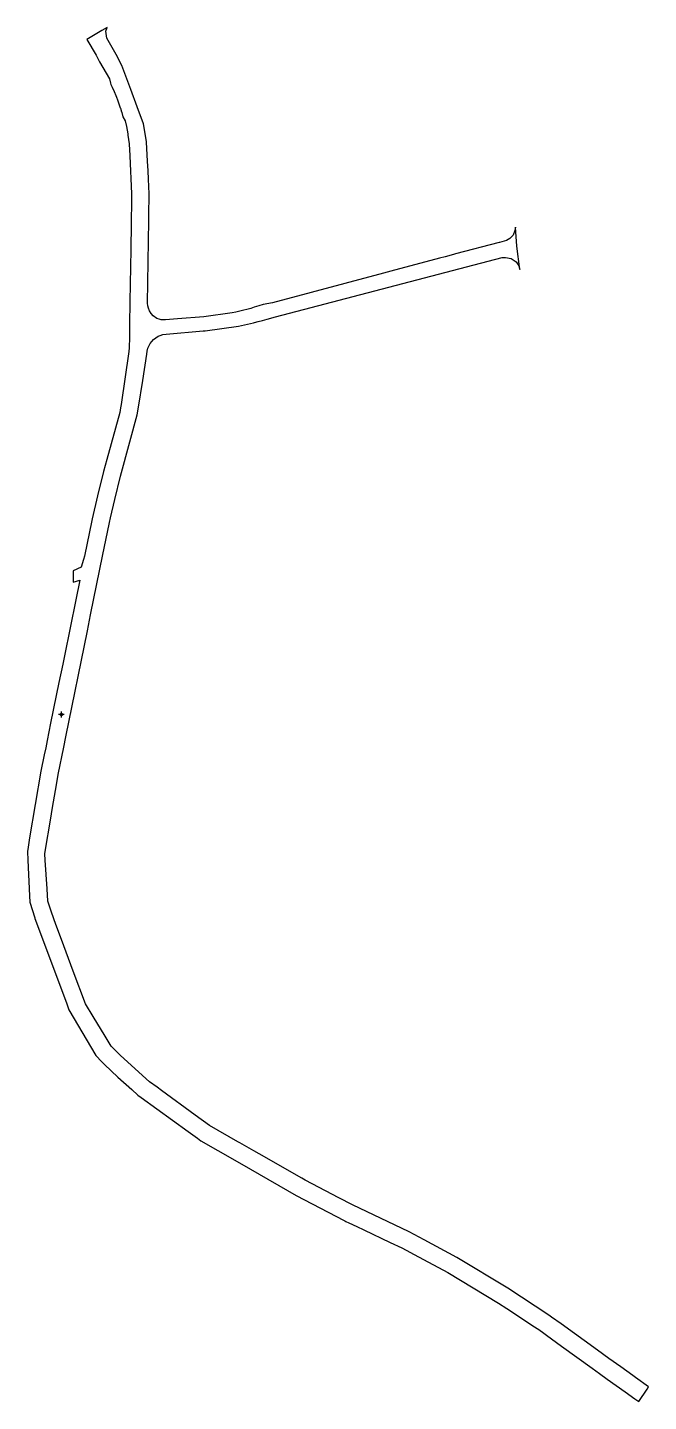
# Model space of a CAD drawing. Extents: x 551468 to 551733, y 1837977 to 1838561.
import ezdxf

# ---------------------------------------------------------------- set-up
doc = ezdxf.new("R2010")
doc.units = 0
doc.layers.add('Level 11', color=7, linetype='Continuous')
doc.layers.add('Level 30', color=7, linetype='Continuous')

msp = doc.modelspace()

# ---------------------------------------------------------------- linework, layer by layer
at = {"layer": 'Level 11'}
for p, q in [((551482.07928, 1838268.759), (551481.45428, 1838268.759)), ((551482.70428, 1838269.384), (551482.07928, 1838268.759)), ((551482.07928, 1838268.759), (551482.70428, 1838268.134)), ((551482.70428, 1838270.009), (551482.70428, 1838269.384)), ((551483.32928, 1838268.759), (551482.70428, 1838269.384)), ((551482.70428, 1838268.134), (551483.32928, 1838268.759)), ((551482.70428, 1838268.134), (551482.70428, 1838267.509)), ((551483.95428, 1838268.759), (551483.32928, 1838268.759))]:
    msp.add_line(p, q, dxfattribs=at)
msp.add_circle((551482.70403, 1838268.759), 0.15, dxfattribs=at)
at = {"layer": 'Level 30'}
msp.add_lwpolyline([(551732.7213, 1837982.8302), (551727.1003, 1837986.7789), (551725.9953, 1837987.5745), (551720.8522, 1837991.2773), (551715.812, 1837994.9061), (551710.9396, 1837998.4141), (551695.4727, 1838009.5497), (551691.3946, 1838012.4858), (551690.3291, 1838013.2529), (551672.7548, 1838024.8305), (551651.0855, 1838037.8504), (551637.1302, 1838045.328), (551630.8482, 1838048.6941), (551606.6775, 1838060.1544), (551600.8491, 1838063.1978), (551589.5756, 1838069.0844), (551586.4794, 1838070.7011), (551585.0425, 1838071.5232), (551566.9173, 1838081.8936), (551564.622, 1838083.2069), (551558.7004, 1838086.5949), (551557.8855, 1838087.0612), (551545.8236, 1838093.9624), (551539.6721, 1838098.4261), (551525.3662, 1838108.8069), (551523.4491, 1838110.1979), (551520.2974, 1838112.4849), (551507.9468, 1838123.6661), (551503.9539, 1838127.6638), (551501.3698, 1838131.9194), (551501.3544, 1838131.9448), (551496.2497, 1838140.3516), (551492.9931, 1838145.7147), (551487.8012, 1838159.6406), (551482.7995, 1838173.0565), (551480.4044, 1838179.4807), (551478.4852, 1838184.6283), (551476.9841, 1838189.337), (551476.6512, 1838194.6565), (551475.8865, 1838206.8777), (551475.7259, 1838209.4455), (551475.9891, 1838211.3776), (551478.1077, 1838223.8726), (551479.014, 1838229.2176), (551480.6534, 1838238.8864), (551481.3904, 1838243.233), (551483.7655, 1838254.9183), (551484.6501, 1838259.2704), (551493.8053, 1838304.3129), (551495.1859, 1838311.1054), (551500.401, 1838336.7633), (551502.3283, 1838346.2455), (551503.1771, 1838350.4213), (551503.6487, 1838352.3933), (551505.5023, 1838360.1442), (551507.8892, 1838370.1251), (551508.3274, 1838371.7151), (551515.0608, 1838396.1449), (551515.5738, 1838399.4144), (551517.3684, 1838410.8536), (551519.112, 1838421.967), (551519.244, 1838423.213), (551519.581, 1838424.552), (551520.53, 1838426.476), (551522.022, 1838428.299), (551523.954, 1838429.646), (551524.781, 1838429.979), (551525.9089, 1838430.3472), (551527.3058, 1838430.5617), (551543.1452, 1838431.8877), (551543.925, 1838431.953), (551558.1425, 1838433.9844), (551564.514, 1838435.371), (551565.01, 1838435.501), (551566.461, 1838435.882), (551568.395, 1838436.39), (551570.338, 1838436.869), (551573.9371, 1838437.8397), (551670.344, 1838463.053), (551670.416, 1838463.072), (551671.755, 1838463.176), (551674.26, 1838462.765), (551676.333, 1838461.3), (551677.482, 1838459.564), (551677.892, 1838458.072), (551676.702, 1838467.994), (551676.011, 1838476.091), (551675.828, 1838474.618), (551675.147, 1838472.661), (551673.682, 1838471.196), (551672.218, 1838470.317), (551669.303, 1838469.557), (551669.108, 1838469.506), (551650.555, 1838464.618), (551649.69, 1838464.389), (551646.097, 1838463.45), (551643.708, 1838462.818), (551623.015, 1838457.34), (551619.84, 1838456.499), (551572.556, 1838443.888), (551568.698, 1838443.109), (551566.777, 1838442.549), (551564.842, 1838442.041), (551563.436, 1838441.491), (551558.7635, 1838440.3195), (551556.9486, 1838439.8644), (551555.4068, 1838439.6441), (551543.4244, 1838437.9321), (551532.1104, 1838436.9849), (551527.0166, 1838436.5585), (551526.0453, 1838436.5585), (551525.187, 1838436.678), (551524.429, 1838436.862), (551523.405, 1838437.227), (551521.855, 1838438.311), (551520.957, 1838439.261), (551520.265, 1838440.369), (551519.774, 1838441.58), (551519.5034, 1838442.5174), (551519.4352, 1838443.7529), (551519.9844, 1838478.8709), (551520.015, 1838480.829), (551520.1604, 1838490.1294), (551519.8363, 1838496.4057), (551519.6507, 1838500), (551519.4362, 1838504.1534), (551519.0254, 1838512.1078), (551518.991, 1838512.3957), (551517.7645, 1838519.9126), (551515.0676, 1838527.1889), (551512.3535, 1838534.5118), (551508.5306, 1838544.8265), (551505.9958, 1838549.4095), (551502.1458, 1838556.3706), (551501.93, 1838557.4), (551501.62, 1838559.4), (551502.212, 1838560.946), (551499.9966, 1838559.6319), (551493.6286, 1838555.8546), (551497.514, 1838549.154), (551499.016, 1838546.359), (551503.203, 1838539.145), (551503.598, 1838537.211), (551503.813, 1838536.766), (551504.409, 1838535.493), (551505.18, 1838533.757), (551505.91, 1838532.003), (551506.19, 1838531.289), (551506.603, 1838530.235), (551507.25, 1838528.448), (551507.831, 1838526.72), (551507.854, 1838526.647), (551508.1596, 1838525.6578), (551508.193, 1838525.553), (551508.208, 1838525.506), (551508.416, 1838524.833), (551508.935, 1838523.005), (551509.905, 1838521.287), (551510.407, 1838518.885), (551511.078, 1838515.675), (551511.031, 1838515.114), (551511.5439, 1838511.5066), (551511.5783, 1838511.2187), (551511.6878, 1838509.0994), (551511.8328, 1838506.2899), (551512.6613, 1838490.2467), (551512.62, 1838487.6063), (551512.4607, 1838477.4165), (551512.291, 1838466.5645), (551511.9441, 1838444.3833), (551511.789, 1838434.4595), (551511.7074, 1838429.2456), (551511.6364, 1838424.7047), (551511.422, 1838423.2079), (551508.178, 1838400.5634), (551507.9704, 1838399.1144), (551507.8304, 1838398.1377), (551507.5833, 1838397.2411), (551502.0492, 1838377.1626), (551500.6588, 1838372.118), (551498.1846, 1838361.7722), (551495.8274, 1838351.9151), (551495.6925, 1838351.2514), (551492.6063, 1838336.068), (551492.157, 1838334.629), (551491.21, 1838331.48), (551487.785, 1838329.873), (551487.703, 1838325.097), (551490.562, 1838325.85), (551488.8622, 1838317.493), (551484.029, 1838293.73), (551483.31, 1838290.194), (551481.72, 1838282.372), (551480.503, 1838276.857), (551478.079, 1838265.125), (551476.742, 1838257.687), (551476.174, 1838254.522), (551475.4422, 1838251.6221), (551474.0407, 1838244.7269), (551469.2173, 1838216.2801), (551468.5577, 1838212.39), (551468.2945, 1838210.4578), (551468.4747, 1838206.8117), (551469.2216, 1838191.7018), (551469.3601, 1838188.8986), (551471.3689, 1838182.3002), (551471.4577, 1838182.0082), (551484.8586, 1838146.0639), (551485.9656, 1838143.0947), (551497.4188, 1838123.735), (551500, 1838120.9815), (551501.0388, 1838119.8734), (551506.8075, 1838114.5806), (551512.715, 1838109.2325), (551515.2639, 1838106.9249), (551516.6897, 1838105.8903), (551536.674, 1838091.3892), (551540.6471, 1838088.5062), (551542.099, 1838087.4527), (551556.5298, 1838079.1961), (551563.1953, 1838075.3824), (551582.7548, 1838064.1913), (551603.1696, 1838053.5315), (551603.4643, 1838053.3776), (551603.852, 1838053.184), (551605.136, 1838052.577), (551606.725, 1838051.825), (551606.944, 1838051.722), (551608.5341, 1838050.9738), (551611.5583, 1838049.5399), (551611.5595, 1838049.5393), (551622.7562, 1838044.2305), (551627.635, 1838041.9173), (551634.7788, 1838038.0895), (551635.0835, 1838037.9262), (551636.9721, 1838036.9142), (551640.8464, 1838034.8383), (551641.0962, 1838034.7044), (551647.2228, 1838031.4217), (551668.8921, 1838018.4017), (551672.3219, 1838016.1422), (551682.8743, 1838009.1905), (551683.4686, 1838008.799), (551685.9469, 1838007.1663), (551688.1437, 1838005.5847), (551689.2061, 1838004.8198), (551695.7029, 1838000.1423), (551702.1675, 1837995.4881), (551708.6513, 1837990.82), (551711.8937, 1837988.4855), (551715.1409, 1837986.1477), (551722.7182, 1837980.6923), (551726.8959, 1837977.7588), (551728.5859, 1837976.572), (551732.0797, 1837981.8593), (551732.7213, 1837982.8302)], dxfattribs=at)

doc.saveas('drawing.dxf')
